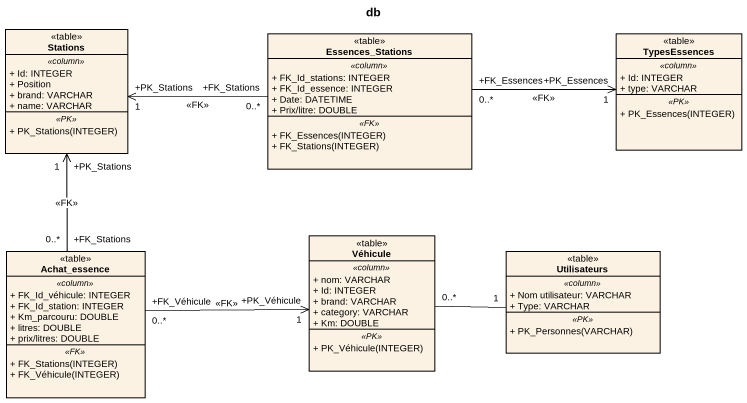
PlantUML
@startuml
title db
hide circle
hide empty members
skinparam classAttributeIconSize 0
class Stations <<table>> {
  .. <<column>> ..
  + Id: INTEGER
  + Position
  + brand: VARCHAR
  + name: VARCHAR
  .. <<PK>> ..
  + PK_Stations(INTEGER)
}
class Essences_Stations <<table>> {
  .. <<column>> ..
  + FK_Id_stations: INTEGER
  + FK_Id_essence: INTEGER
  + Date: DATETIME
  + Prix/litre: DOUBLE
  .. <<FK>> ..
  + FK_Essences(INTEGER)
  + FK_Stations(INTEGER)
}
class TypesEssences <<table>> {
  .. <<column>> ..
  + Id: INTEGER
  + type: VARCHAR
  .. <<PK>> ..
  + PK_Essences(INTEGER)
}
class Véhicule <<table>> {
  .. <<column>> ..
  + nom: VARCHAR
  + Id: INTEGER
  + brand: VARCHAR
  + category: VARCHAR
  + Km: DOUBLE
  .. <<PK>> ..
  + PK_Véhicule(INTEGER)
}
class Achat_essence <<table>> {
  .. <<column>> ..
  + FK_Id_véhicule: INTEGER
  + FK_Id_station: INTEGER
  + Km_parcouru: DOUBLE
  + litres: DOUBLE
  + prix/litres: DOUBLE
  .. <<FK>> ..
  + FK_Stations(INTEGER)
  + FK_Véhicule(INTEGER)
}
class Utilisateurs <<table>> {
  .. <<column>> ..
  + Nom utilisateur: VARCHAR
  + Type: VARCHAR
  .. <<PK>> ..
  + PK_Personnes(VARCHAR)
}
Essences_Stations "+FK_Stations\n0..*" -left-> "+PK_Stations\n1" Stations : <<FK>>
Essences_Stations "+FK_Essences\n0..*" -right-> "+PK_Essences\n1" TypesEssences : <<FK>>
Véhicule "0..*" -right- "1" Utilisateurs
Achat_essence "+FK_Stations\n0..*" -up-> "+PK_Stations\n1" Stations : <<FK>>
Achat_essence "+FK_Véhicule\n0..*" -right-> "+PK_Véhicule\n1" Véhicule : <<FK>>
@enduml
